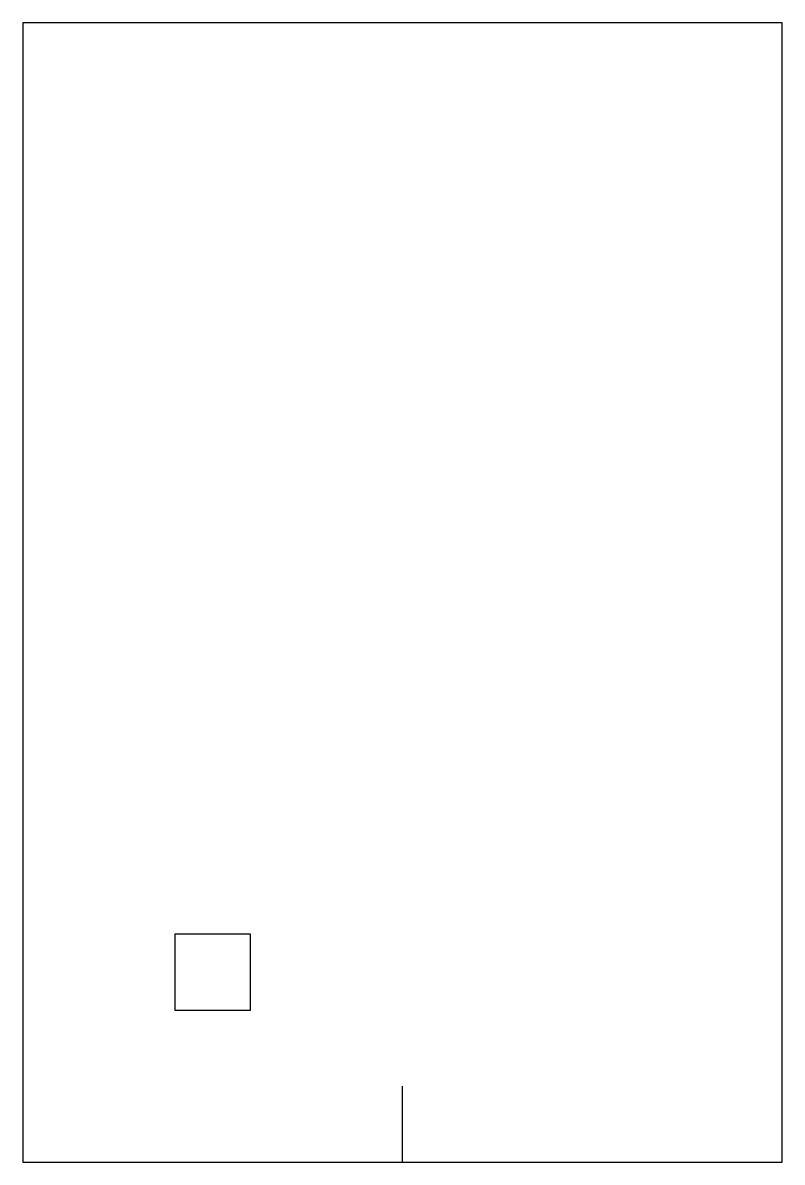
# Model space of a CAD drawing. Header units: metres. Extents: x 0 to 20, y 0 to 30.
import ezdxf

# ---------------------------------------------------------------- set-up
doc = ezdxf.new("R2010")
doc.units = ezdxf.units.M
for name, color, linetype in [('OPC_BOUNDARY', 7, 'Continuous'), ('OPC_ENTRANCES', 7, 'Continuous'), ('OPC_OBSTACLES', 7, 'Continuous')]:
    doc.layers.add(name, color=color, linetype=linetype)

msp = doc.modelspace()

# ---------------------------------------------------------------- linework, layer by layer
at = {"layer": 'OPC_BOUNDARY'}
msp.add_lwpolyline([(0, 0), (20, 0), (20, 30), (0, 30)], close=True, dxfattribs=at)
at = {"layer": 'OPC_ENTRANCES'}
msp.add_line((10, 0), (10, 2), dxfattribs=at)
at = {"layer": 'OPC_OBSTACLES'}
msp.add_lwpolyline([(4, 4), (6, 4), (6, 6), (4, 6)], close=True, dxfattribs=at)

doc.saveas('drawing.dxf')
